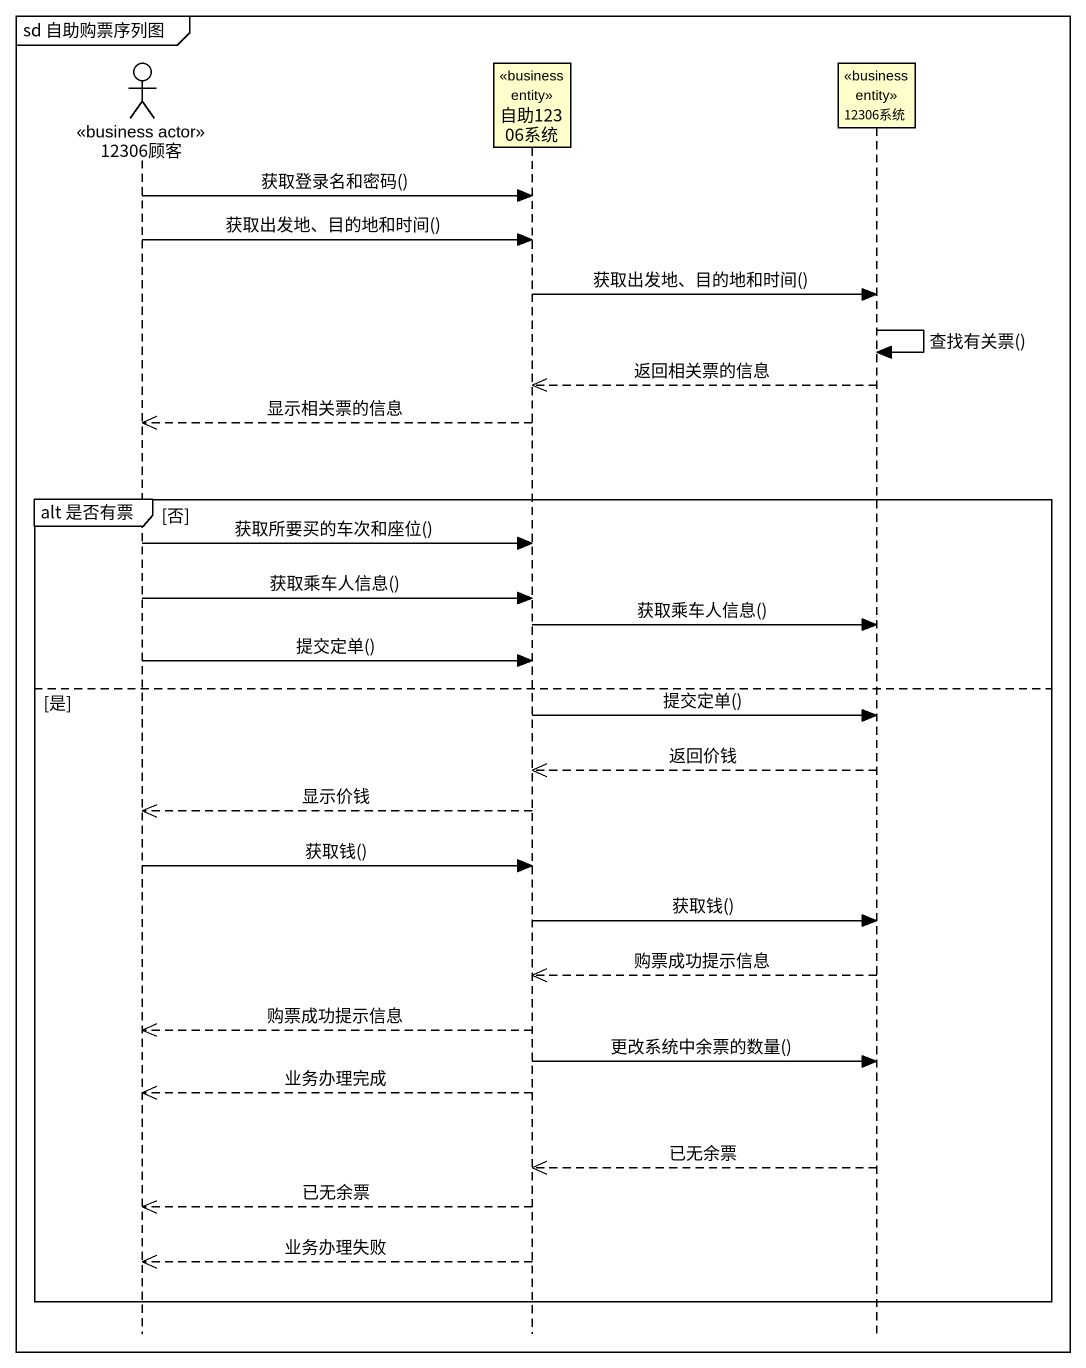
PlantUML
@startuml
mainframe sd 自助购票序列图
hide footbox
actor "12306顾客" as a12306顾客 <<business actor>>
participant 自助12306系统 <<business entity>>
participant "12306系统" as c12306系统 <<business entity>>

a12306顾客 -> 自助12306系统 : 获取登录名和密码()
a12306顾客 -> 自助12306系统 : 获取出发地、目的地和时间()
自助12306系统 -> c12306系统 : 获取出发地、目的地和时间()
c12306系统 -> c12306系统 : 查找有关票()
c12306系统 -->> 自助12306系统 : 返回相关票的信息
自助12306系统 -->> a12306顾客 : 显示相关票的信息
group alt 是否有票 [否]
  a12306顾客 -> 自助12306系统 : 获取所要买的车次和座位()
  a12306顾客 -> 自助12306系统 : 获取乘车人信息()
  自助12306系统 -> c12306系统 : 获取乘车人信息()
  a12306顾客 -> 自助12306系统 : 提交定单()
else 是
  自助12306系统 -> c12306系统 : 提交定单()
  c12306系统 -->> 自助12306系统 : 返回价钱
  自助12306系统 -->> a12306顾客 : 显示价钱
  a12306顾客 -> 自助12306系统 : 获取钱()
  自助12306系统 -> c12306系统 : 获取钱()
  c12306系统 -->> 自助12306系统 : 购票成功提示信息
  自助12306系统 -->> a12306顾客 : 购票成功提示信息
  自助12306系统 -> c12306系统 : 更改系统中余票的数量()
  自助12306系统 -->> a12306顾客 : 业务办理完成
  c12306系统 -->> 自助12306系统 : 已无余票
  自助12306系统 -->> a12306顾客 : 已无余票
  自助12306系统 -->> a12306顾客 : 业务办理失败
end
@enduml
